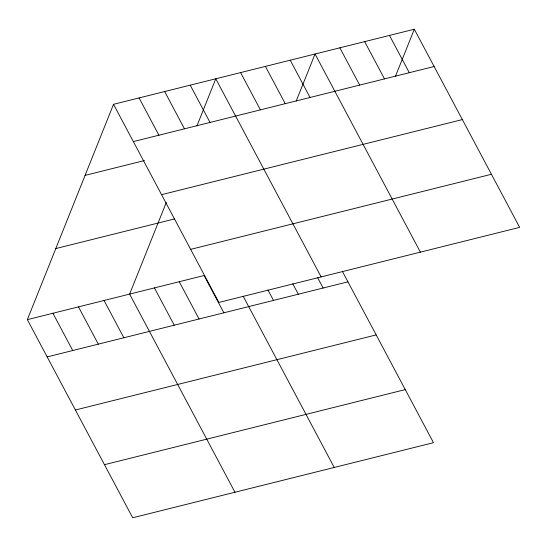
<?xml version="1.0" encoding="UTF-8"?>
<svg xmlns="http://www.w3.org/2000/svg" width="547" height="547" viewBox="0 0 547 547"><rect width="100%" height="100%" fill="white"/><g stroke="black" fill="none" stroke-linecap="round" stroke-linejoin="round"><path stroke-width="0.82" d="M342.401 271.394L433.477 442.687L132.695 517.77L27.35 319.639L113.523 104.313L414.305 29.23L519.65 227.361L218.868 302.45L113.523 104.313M166.295 202.465L129.618 294.108L234.964 492.238M196.934 125.899L215.785 78.789L321.137 276.919M296.187 101.12L315.045 54.009L420.39 252.14M395.447 76.348L414.305 29.23M133.338 141.591L434.12 66.508M85.086 175.375L144.463 160.551M161.563 194.677L462.345 119.588M55.787 248.584L174.596 218.923M190.643 249.364L491.425 174.281M27.35 319.639L204.058 275.524L223.88 312.802M47.172 356.911L347.954 281.828M75.397 409.997L376.172 334.908M104.477 464.683L405.252 389.601M389.485 35.425L409.306 72.703M364.671 41.62L384.493 78.898M339.858 47.815L359.68 85.093M290.231 60.204L310.046 97.482M265.418 66.399L285.233 103.677M240.598 72.594L260.42 109.872M317.588 277.589L323.133 288.023M190.219 85.168L210.041 122.446M292.775 283.784L298.32 294.218M164.654 91.554L184.476 128.825M267.955 289.972L273.507 300.412M139.088 97.934L158.91 135.212M243.142 296.166L334.224 467.459M179.245 281.719L199.067 318.997M154.432 287.913L174.247 325.192M104.046 300.488L123.868 337.766M78.481 306.874L98.303 344.145M52.915 313.253L72.737 350.531"/></g></svg>
